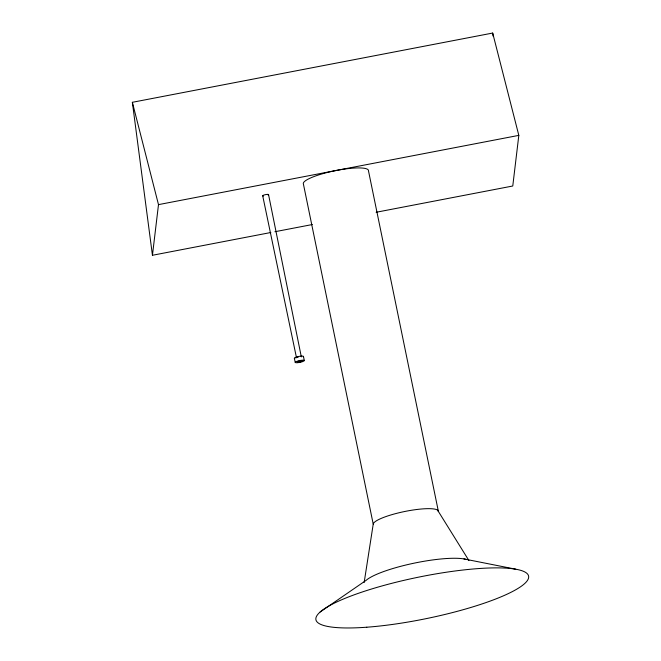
<?xml version="1.0" encoding="UTF-8"?>
<svg xmlns="http://www.w3.org/2000/svg" width="661" height="661" viewBox="0 0 661 661"><rect width="100%" height="100%" fill="white"/><g stroke="black" fill="none" stroke-linecap="round" stroke-linejoin="round"><path stroke-width="0.99" d="M270.861 232.507L152.443 255.27L158.491 204.629L132.357 102.306L492.685 33.05L518.819 135.373L512.771 186.005L376.126 212.272M364.161 582.506L373.225 524.132L303.275 183.394A33.265 6.461 -11.6 0 1 336.689 170.381A33.265 6.461 -11.6 0 1 368.483 170.86L438.425 511.597A33.265 6.461 -11.6 0 0 406.631 511.118A33.265 6.461 -11.6 0 0 373.225 524.132M320.172 611.97L366.153 580.317A54.276 10.543 -11.6 0 1 413.869 563.213A54.276 10.543 -11.6 0 1 465.964 559.363M158.491 204.629L518.819 135.373M274.91 231.73L312.364 224.533M463.923 558.925L515.712 569.195M437.524 510.069L468.922 560.561M262.698 195.763L296.508 357.824M303.473 356.486L304.316 360.592A4.652 0.901 -11.6 0 1 297.384 362.715A4.652 0.901 -11.6 0 1 297.582 361.088A4.652 0.901 -11.6 0 1 304.316 360.592M294.36 358.237L295.203 362.335M268.556 194.64L301.325 356.899M492.685 33.05L493.081 36.107M132.357 102.306L152.443 255.27M263.508 196.028A2.991 0.578 -11.6 0 1 263.433 195.243A2.991 0.578 -11.6 0 1 267.366 194.384A2.991 0.578 -11.6 0 1 268.135 195.02M297.252 357.337A2.454 0.479 -11.6 0 1 298.351 356.998M294.913 358.584A4.652 0.901 -11.6 0 1 298.433 356.535A4.652 0.901 -11.6 0 1 303.283 356.758M366.781 627.215A108.561 21.086 -11.6 0 0 528.643 577.466A108.561 21.086 -11.6 0 0 371.342 589.075A108.561 21.086 -11.6 0 0 366.781 627.215M298.499 362.129A2.454 0.479 -11.6 0 0 302.168 360.997A2.454 0.479 -11.6 0 0 298.607 361.261A2.454 0.479 -11.6 0 0 298.499 362.129"/></g></svg>
